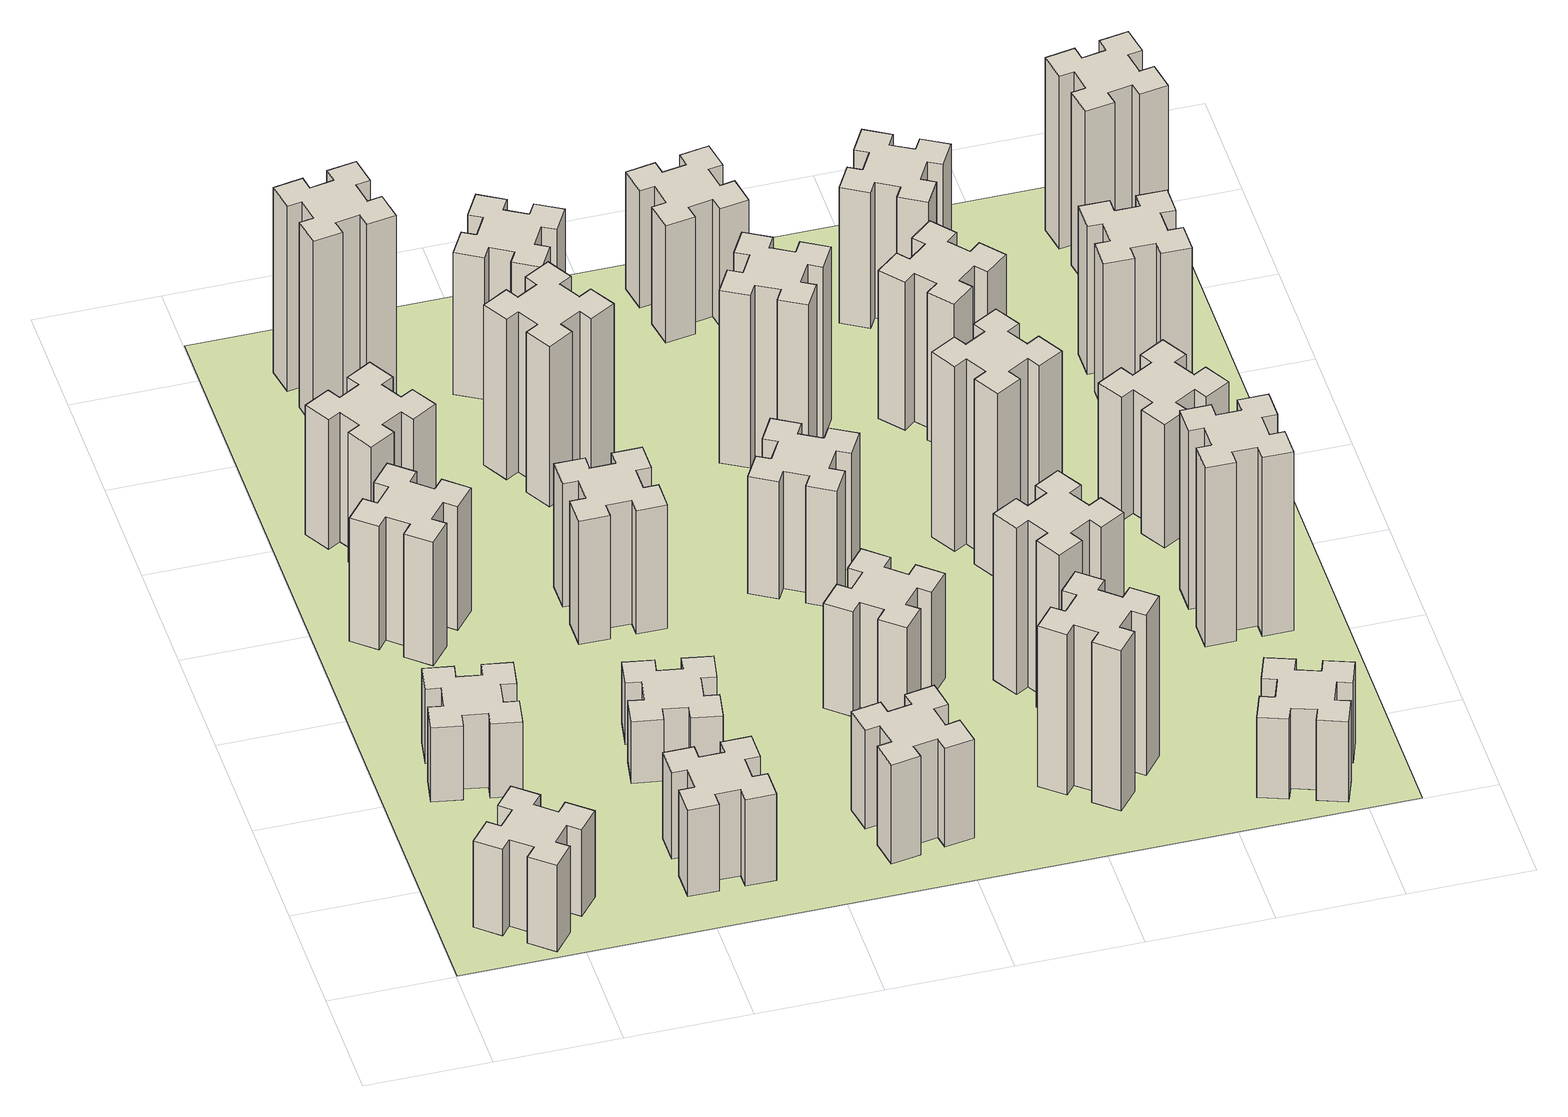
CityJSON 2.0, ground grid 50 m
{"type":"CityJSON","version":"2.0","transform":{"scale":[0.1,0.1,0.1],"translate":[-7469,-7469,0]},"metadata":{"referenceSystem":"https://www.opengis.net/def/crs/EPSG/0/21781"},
"CityObjects":{
"building1":{"type":"Building","attributes":{"class":"1000","function":"1000","usage":"1000","yearOfConstruction":2016,"roofType":"1000","measuredHeight":42,"storeysAboveGround":30,"storeysBelowGround":0},"geometry":[{"type":"Solid","lod":"1","boundaries":[[[[0,1,2,3,4,5,6,7,8,9,10,11,12,13,14,15,16,17,18,19]],[[17,16,20,21]],[[16,15,22,20]],[[15,14,23,22]],[[14,13,24,23]],[[13,12,25,24]],[[12,11,26,25]],[[11,10,27,26]],[[10,9,28,27]],[[9,8,29,28]],[[8,7,30,29]],[[7,6,31,30]],[[6,5,32,31]],[[5,4,33,32]],[[4,3,34,33]],[[3,2,35,34]],[[2,1,36,35]],[[1,0,37,36]],[[0,19,38,37]],[[19,18,39,38]],[[18,17,21,39]],[[24,25,26,27,28,29,30,31,32,33,34,35,36,37,38,39,21,20,22,23]]]]}]},
"building2":{"type":"Building","attributes":{"class":"1000","function":"1000","usage":"1000","yearOfConstruction":2016,"roofType":"1000","measuredHeight":36,"storeysAboveGround":30,"storeysBelowGround":0},"geometry":[{"type":"Solid","lod":"1","boundaries":[[[[40,41,42,43,44,45,46,47,48,49,50,51,52,53,54,55,56,57,58,59]],[[57,56,60,61]],[[56,55,62,60]],[[55,54,63,62]],[[54,53,64,63]],[[53,52,65,64]],[[52,51,66,65]],[[51,50,67,66]],[[50,49,68,67]],[[49,48,69,68]],[[48,47,70,69]],[[47,46,71,70]],[[46,45,72,71]],[[45,44,73,72]],[[44,43,74,73]],[[43,42,75,74]],[[42,41,76,75]],[[41,40,77,76]],[[40,59,78,77]],[[59,58,79,78]],[[58,57,61,79]],[[64,65,66,67,68,69,70,71,72,73,74,75,76,77,78,79,61,60,62,63]]]]}]},
"building3":{"type":"Building","attributes":{"class":"1000","function":"1000","usage":"1000","yearOfConstruction":2016,"roofType":"1000","measuredHeight":60,"storeysAboveGround":30,"storeysBelowGround":0},"geometry":[{"type":"Solid","lod":"1","boundaries":[[[[80,81,82,83,84,85,86,87,88,89,90,91,92,93,94,95,96,97,98,99]],[[97,96,100,101]],[[96,95,102,100]],[[95,94,103,102]],[[94,93,104,103]],[[93,92,105,104]],[[92,91,106,105]],[[91,90,107,106]],[[90,89,108,107]],[[89,88,109,108]],[[88,87,110,109]],[[87,86,111,110]],[[86,85,112,111]],[[85,84,113,112]],[[84,83,114,113]],[[83,82,115,114]],[[82,81,116,115]],[[81,80,117,116]],[[80,99,118,117]],[[99,98,119,118]],[[98,97,101,119]],[[104,105,106,107,108,109,110,111,112,113,114,115,116,117,118,119,101,100,102,103]]]]}]},
"building4":{"type":"Building","attributes":{"class":"1000","function":"1000","usage":"1000","yearOfConstruction":2016,"roofType":"1000","measuredHeight":63,"storeysAboveGround":30,"storeysBelowGround":0},"geometry":[{"type":"Solid","lod":"1","boundaries":[[[[120,121,122,123,124,125,126,127,128,129,130,131,132,133,134,135,136,137,138,139]],[[137,136,140,141]],[[136,135,142,140]],[[135,134,143,142]],[[134,133,144,143]],[[133,132,145,144]],[[132,131,146,145]],[[131,130,147,146]],[[130,129,148,147]],[[129,128,149,148]],[[128,127,150,149]],[[127,126,151,150]],[[126,125,152,151]],[[125,124,153,152]],[[124,123,154,153]],[[123,122,155,154]],[[122,121,156,155]],[[121,120,157,156]],[[120,139,158,157]],[[139,138,159,158]],[[138,137,141,159]],[[144,145,146,147,148,149,150,151,152,153,154,155,156,157,158,159,141,140,142,143]]]]}]},
"building5":{"type":"Building","attributes":{"class":"1000","function":"1000","usage":"1000","yearOfConstruction":2016,"roofType":"1000","measuredHeight":42,"storeysAboveGround":30,"storeysBelowGround":0},"geometry":[{"type":"Solid","lod":"1","boundaries":[[[[160,161,162,163,164,165,166,167,168,169,170,171,172,173,174,175,176,177,178,179]],[[177,176,180,181]],[[176,175,182,180]],[[175,174,183,182]],[[174,173,184,183]],[[173,172,185,184]],[[172,171,186,185]],[[171,170,187,186]],[[170,169,188,187]],[[169,168,189,188]],[[168,167,190,189]],[[167,166,191,190]],[[166,165,192,191]],[[165,164,193,192]],[[164,163,194,193]],[[163,162,195,194]],[[162,161,196,195]],[[161,160,197,196]],[[160,179,198,197]],[[179,178,199,198]],[[178,177,181,199]],[[184,185,186,187,188,189,190,191,192,193,194,195,196,197,198,199,181,180,182,183]]]]}]},
"building6":{"type":"Building","attributes":{"class":"1000","function":"1000","usage":"1000","yearOfConstruction":2016,"roofType":"1000","measuredHeight":30,"storeysAboveGround":30,"storeysBelowGround":0},"geometry":[{"type":"Solid","lod":"1","boundaries":[[[[200,201,202,203,204,205,206,207,208,209,210,211,212,213,214,215,216,217,218,219]],[[217,216,220,221]],[[216,215,222,220]],[[215,214,223,222]],[[214,213,224,223]],[[213,212,225,224]],[[212,211,226,225]],[[211,210,227,226]],[[210,209,228,227]],[[209,208,229,228]],[[208,207,230,229]],[[207,206,231,230]],[[206,205,232,231]],[[205,204,233,232]],[[204,203,234,233]],[[203,202,235,234]],[[202,201,236,235]],[[201,200,237,236]],[[200,219,238,237]],[[219,218,239,238]],[[218,217,221,239]],[[224,225,226,227,228,229,230,231,232,233,234,235,236,237,238,239,221,220,222,223]]]]}]},
"building7":{"type":"Building","attributes":{"class":"1000","function":"1000","usage":"1000","yearOfConstruction":2016,"roofType":"1000","measuredHeight":90,"storeysAboveGround":30,"storeysBelowGround":0},"geometry":[{"type":"Solid","lod":"1","boundaries":[[[[240,241,242,243,244,245,246,247,248,249,250,251,252,253,254,255,256,257,258,259]],[[257,256,260,261]],[[256,255,262,260]],[[255,254,263,262]],[[254,253,264,263]],[[253,252,265,264]],[[252,251,266,265]],[[251,250,267,266]],[[250,249,268,267]],[[249,248,269,268]],[[248,247,270,269]],[[247,246,271,270]],[[246,245,272,271]],[[245,244,273,272]],[[244,243,274,273]],[[243,242,275,274]],[[242,241,276,275]],[[241,240,277,276]],[[240,259,278,277]],[[259,258,279,278]],[[258,257,261,279]],[[264,265,266,267,268,269,270,271,272,273,274,275,276,277,278,279,261,260,262,263]]]]}]},
"building8":{"type":"Building","attributes":{"class":"1000","function":"1000","usage":"1000","yearOfConstruction":2016,"roofType":"1000","measuredHeight":60,"storeysAboveGround":30,"storeysBelowGround":0},"geometry":[{"type":"Solid","lod":"1","boundaries":[[[[280,281,282,283,284,285,286,287,288,289,290,291,292,293,294,295,296,297,298,299]],[[297,296,300,301]],[[296,295,302,300]],[[295,294,303,302]],[[294,293,304,303]],[[293,292,305,304]],[[292,291,306,305]],[[291,290,307,306]],[[290,289,308,307]],[[289,288,309,308]],[[288,287,310,309]],[[287,286,311,310]],[[286,285,312,311]],[[285,284,313,312]],[[284,283,314,313]],[[283,282,315,314]],[[282,281,316,315]],[[281,280,317,316]],[[280,299,318,317]],[[299,298,319,318]],[[298,297,301,319]],[[304,305,306,307,308,309,310,311,312,313,314,315,316,317,318,319,301,300,302,303]]]]}]},
"building9":{"type":"Building","attributes":{"class":"1000","function":"1000","usage":"1000","yearOfConstruction":2016,"roofType":"1000","measuredHeight":78,"storeysAboveGround":30,"storeysBelowGround":0},"geometry":[{"type":"Solid","lod":"1","boundaries":[[[[320,321,322,323,324,325,326,327,328,329,330,331,332,333,334,335,336,337,338,339]],[[337,336,340,341]],[[336,335,342,340]],[[335,334,343,342]],[[334,333,344,343]],[[333,332,345,344]],[[332,331,346,345]],[[331,330,347,346]],[[330,329,348,347]],[[329,328,349,348]],[[328,327,350,349]],[[327,326,351,350]],[[326,325,352,351]],[[325,324,353,352]],[[324,323,354,353]],[[323,322,355,354]],[[322,321,356,355]],[[321,320,357,356]],[[320,339,358,357]],[[339,338,359,358]],[[338,337,341,359]],[[344,345,346,347,348,349,350,351,352,353,354,355,356,357,358,359,341,340,342,343]]]]}]},
"building10":{"type":"Building","attributes":{"class":"1000","function":"1000","usage":"1000","yearOfConstruction":2016,"roofType":"1000","measuredHeight":48,"storeysAboveGround":30,"storeysBelowGround":0},"geometry":[{"type":"Solid","lod":"1","boundaries":[[[[360,361,362,363,364,365,366,367,368,369,370,371,372,373,374,375,376,377,378,379]],[[377,376,380,381]],[[376,375,382,380]],[[375,374,383,382]],[[374,373,384,383]],[[373,372,385,384]],[[372,371,386,385]],[[371,370,387,386]],[[370,369,388,387]],[[369,368,389,388]],[[368,367,390,389]],[[367,366,391,390]],[[366,365,392,391]],[[365,364,393,392]],[[364,363,394,393]],[[363,362,395,394]],[[362,361,396,395]],[[361,360,397,396]],[[360,379,398,397]],[[379,378,399,398]],[[378,377,381,399]],[[384,385,386,387,388,389,390,391,392,393,394,395,396,397,398,399,381,380,382,383]]]]}]},
"building11":{"type":"Building","attributes":{"class":"1000","function":"1000","usage":"1000","yearOfConstruction":2016,"roofType":"1000","measuredHeight":69,"storeysAboveGround":30,"storeysBelowGround":0},"geometry":[{"type":"Solid","lod":"1","boundaries":[[[[400,401,402,403,404,405,406,407,408,409,410,411,412,413,414,415,416,417,418,419]],[[417,416,420,421]],[[416,415,422,420]],[[415,414,423,422]],[[414,413,424,423]],[[413,412,425,424]],[[412,411,426,425]],[[411,410,427,426]],[[410,409,428,427]],[[409,408,429,428]],[[408,407,430,429]],[[407,406,431,430]],[[406,405,432,431]],[[405,404,433,432]],[[404,403,434,433]],[[403,402,435,434]],[[402,401,436,435]],[[401,400,437,436]],[[400,419,438,437]],[[419,418,439,438]],[[418,417,421,439]],[[424,425,426,427,428,429,430,431,432,433,434,435,436,437,438,439,421,420,422,423]]]]}]},
"building12":{"type":"Building","attributes":{"class":"1000","function":"1000","usage":"1000","yearOfConstruction":2016,"roofType":"1000","measuredHeight":51,"storeysAboveGround":30,"storeysBelowGround":0},"geometry":[{"type":"Solid","lod":"1","boundaries":[[[[440,441,442,443,444,445,446,447,448,449,450,451,452,453,454,455,456,457,458,459]],[[457,456,460,461]],[[456,455,462,460]],[[455,454,463,462]],[[454,453,464,463]],[[453,452,465,464]],[[452,451,466,465]],[[451,450,467,466]],[[450,449,468,467]],[[449,448,469,468]],[[448,447,470,469]],[[447,446,471,470]],[[446,445,472,471]],[[445,444,473,472]],[[444,443,474,473]],[[443,442,475,474]],[[442,441,476,475]],[[441,440,477,476]],[[440,459,478,477]],[[459,458,479,478]],[[458,457,461,479]],[[464,465,466,467,468,469,470,471,472,473,474,475,476,477,478,479,461,460,462,463]]]]}]},
"building13":{"type":"Building","attributes":{"class":"1000","function":"1000","usage":"1000","yearOfConstruction":2016,"roofType":"1000","measuredHeight":57,"storeysAboveGround":30,"storeysBelowGround":0},"geometry":[{"type":"Solid","lod":"1","boundaries":[[[[480,481,482,483,484,485,486,487,488,489,490,491,492,493,494,495,496,497,498,499]],[[497,496,500,501]],[[496,495,502,500]],[[495,494,503,502]],[[494,493,504,503]],[[493,492,505,504]],[[492,491,506,505]],[[491,490,507,506]],[[490,489,508,507]],[[489,488,509,508]],[[488,487,510,509]],[[487,486,511,510]],[[486,485,512,511]],[[485,484,513,512]],[[484,483,514,513]],[[483,482,515,514]],[[482,481,516,515]],[[481,480,517,516]],[[480,499,518,517]],[[499,498,519,518]],[[498,497,501,519]],[[504,505,506,507,508,509,510,511,512,513,514,515,516,517,518,519,501,500,502,503]]]]}]},
"building14":{"type":"Building","attributes":{"class":"1000","function":"1000","usage":"1000","yearOfConstruction":2016,"roofType":"1000","measuredHeight":84,"storeysAboveGround":30,"storeysBelowGround":0},"geometry":[{"type":"Solid","lod":"1","boundaries":[[[[520,521,522,523,524,525,526,527,528,529,530,531,532,533,534,535,536,537,538,539]],[[537,536,540,541]],[[536,535,542,540]],[[535,534,543,542]],[[534,533,544,543]],[[533,532,545,544]],[[532,531,546,545]],[[531,530,547,546]],[[530,529,548,547]],[[529,528,549,548]],[[528,527,550,549]],[[527,526,551,550]],[[526,525,552,551]],[[525,524,553,552]],[[524,523,554,553]],[[523,522,555,554]],[[522,521,556,555]],[[521,520,557,556]],[[520,539,558,557]],[[539,538,559,558]],[[538,537,541,559]],[[544,545,546,547,548,549,550,551,552,553,554,555,556,557,558,559,541,540,542,543]]]]}]},
"building15":{"type":"Building","attributes":{"class":"1000","function":"1000","usage":"1000","yearOfConstruction":2016,"roofType":"1000","measuredHeight":78,"storeysAboveGround":30,"storeysBelowGround":0},"geometry":[{"type":"Solid","lod":"1","boundaries":[[[[560,561,562,563,564,565,566,567,568,569,570,571,572,573,574,575,576,577,578,579]],[[577,576,580,581]],[[576,575,582,580]],[[575,574,583,582]],[[574,573,584,583]],[[573,572,585,584]],[[572,571,586,585]],[[571,570,587,586]],[[570,569,588,587]],[[569,568,589,588]],[[568,567,590,589]],[[567,566,591,590]],[[566,565,592,591]],[[565,564,593,592]],[[564,563,594,593]],[[563,562,595,594]],[[562,561,596,595]],[[561,560,597,596]],[[560,579,598,597]],[[579,578,599,598]],[[578,577,581,599]],[[584,585,586,587,588,589,590,591,592,593,594,595,596,597,598,599,581,580,582,583]]]]}]},
"building16":{"type":"Building","attributes":{"class":"1000","function":"1000","usage":"1000","yearOfConstruction":2016,"roofType":"1000","measuredHeight":57,"storeysAboveGround":30,"storeysBelowGround":0},"geometry":[{"type":"Solid","lod":"1","boundaries":[[[[600,601,602,603,604,605,606,607,608,609,610,611,612,613,614,615,616,617,618,619]],[[617,616,620,621]],[[616,615,622,620]],[[615,614,623,622]],[[614,613,624,623]],[[613,612,625,624]],[[612,611,626,625]],[[611,610,627,626]],[[610,609,628,627]],[[609,608,629,628]],[[608,607,630,629]],[[607,606,631,630]],[[606,605,632,631]],[[605,604,633,632]],[[604,603,634,633]],[[603,602,635,634]],[[602,601,636,635]],[[601,600,637,636]],[[600,619,638,637]],[[619,618,639,638]],[[618,617,621,639]],[[624,625,626,627,628,629,630,631,632,633,634,635,636,637,638,639,621,620,622,623]]]]}]},
"building17":{"type":"Building","attributes":{"class":"1000","function":"1000","usage":"1000","yearOfConstruction":2016,"roofType":"1000","measuredHeight":81,"storeysAboveGround":30,"storeysBelowGround":0},"geometry":[{"type":"Solid","lod":"1","boundaries":[[[[640,641,642,643,644,645,646,647,648,649,650,651,652,653,654,655,656,657,658,659]],[[657,656,660,661]],[[656,655,662,660]],[[655,654,663,662]],[[654,653,664,663]],[[653,652,665,664]],[[652,651,666,665]],[[651,650,667,666]],[[650,649,668,667]],[[649,648,669,668]],[[648,647,670,669]],[[647,646,671,670]],[[646,645,672,671]],[[645,644,673,672]],[[644,643,674,673]],[[643,642,675,674]],[[642,641,676,675]],[[641,640,677,676]],[[640,659,678,677]],[[659,658,679,678]],[[658,657,661,679]],[[664,665,666,667,668,669,670,671,672,673,674,675,676,677,678,679,661,660,662,663]]]]}]},
"building18":{"type":"Building","attributes":{"class":"1000","function":"1000","usage":"1000","yearOfConstruction":2016,"roofType":"1000","measuredHeight":90,"storeysAboveGround":30,"storeysBelowGround":0},"geometry":[{"type":"Solid","lod":"1","boundaries":[[[[680,681,682,683,684,685,686,687,688,689,690,691,692,693,694,695,696,697,698,699]],[[697,696,700,701]],[[696,695,702,700]],[[695,694,703,702]],[[694,693,704,703]],[[693,692,705,704]],[[692,691,706,705]],[[691,690,707,706]],[[690,689,708,707]],[[689,688,709,708]],[[688,687,710,709]],[[687,686,711,710]],[[686,685,712,711]],[[685,684,713,712]],[[684,683,714,713]],[[683,682,715,714]],[[682,681,716,715]],[[681,680,717,716]],[[680,699,718,717]],[[699,698,719,718]],[[698,697,701,719]],[[704,705,706,707,708,709,710,711,712,713,714,715,716,717,718,719,701,700,702,703]]]]}]},
"building19":{"type":"Building","attributes":{"class":"1000","function":"1000","usage":"1000","yearOfConstruction":2016,"roofType":"1000","measuredHeight":72,"storeysAboveGround":30,"storeysBelowGround":0},"geometry":[{"type":"Solid","lod":"1","boundaries":[[[[720,721,722,723,724,725,726,727,728,729,730,731,732,733,734,735,736,737,738,739]],[[737,736,740,741]],[[736,735,742,740]],[[735,734,743,742]],[[734,733,744,743]],[[733,732,745,744]],[[732,731,746,745]],[[731,730,747,746]],[[730,729,748,747]],[[729,728,749,748]],[[728,727,750,749]],[[727,726,751,750]],[[726,725,752,751]],[[725,724,753,752]],[[724,723,754,753]],[[723,722,755,754]],[[722,721,756,755]],[[721,720,757,756]],[[720,739,758,757]],[[739,738,759,758]],[[738,737,741,759]],[[744,745,746,747,748,749,750,751,752,753,754,755,756,757,758,759,741,740,742,743]]]]}]},
"building20":{"type":"Building","attributes":{"class":"1000","function":"1000","usage":"1000","yearOfConstruction":2016,"roofType":"1000","measuredHeight":39,"storeysAboveGround":30,"storeysBelowGround":0},"geometry":[{"type":"Solid","lod":"1","boundaries":[[[[760,761,762,763,764,765,766,767,768,769,770,771,772,773,774,775,776,777,778,779]],[[777,776,780,781]],[[776,775,782,780]],[[775,774,783,782]],[[774,773,784,783]],[[773,772,785,784]],[[772,771,786,785]],[[771,770,787,786]],[[770,769,788,787]],[[769,768,789,788]],[[768,767,790,789]],[[767,766,791,790]],[[766,765,792,791]],[[765,764,793,792]],[[764,763,794,793]],[[763,762,795,794]],[[762,761,796,795]],[[761,760,797,796]],[[760,779,798,797]],[[779,778,799,798]],[[778,777,781,799]],[[784,785,786,787,788,789,790,791,792,793,794,795,796,797,798,799,781,780,782,783]]]]}]},
"building21":{"type":"Building","attributes":{"class":"1000","function":"1000","usage":"1000","yearOfConstruction":2016,"roofType":"1000","measuredHeight":66,"storeysAboveGround":30,"storeysBelowGround":0},"geometry":[{"type":"Solid","lod":"1","boundaries":[[[[800,801,802,803,804,805,806,807,808,809,810,811,812,813,814,815,816,817,818,819]],[[817,816,820,821]],[[816,815,822,820]],[[815,814,823,822]],[[814,813,824,823]],[[813,812,825,824]],[[812,811,826,825]],[[811,810,827,826]],[[810,809,828,827]],[[809,808,829,828]],[[808,807,830,829]],[[807,806,831,830]],[[806,805,832,831]],[[805,804,833,832]],[[804,803,834,833]],[[803,802,835,834]],[[802,801,836,835]],[[801,800,837,836]],[[800,819,838,837]],[[819,818,839,838]],[[818,817,821,839]],[[824,825,826,827,828,829,830,831,832,833,834,835,836,837,838,839,821,820,822,823]]]]}]},
"building22":{"type":"Building","attributes":{"class":"1000","function":"1000","usage":"1000","yearOfConstruction":2016,"roofType":"1000","measuredHeight":87,"storeysAboveGround":30,"storeysBelowGround":0},"geometry":[{"type":"Solid","lod":"1","boundaries":[[[[840,841,842,843,844,845,846,847,848,849,850,851,852,853,854,855,856,857,858,859]],[[857,856,860,861]],[[856,855,862,860]],[[855,854,863,862]],[[854,853,864,863]],[[853,852,865,864]],[[852,851,866,865]],[[851,850,867,866]],[[850,849,868,867]],[[849,848,869,868]],[[848,847,870,869]],[[847,846,871,870]],[[846,845,872,871]],[[845,844,873,872]],[[844,843,874,873]],[[843,842,875,874]],[[842,841,876,875]],[[841,840,877,876]],[[840,859,878,877]],[[859,858,879,878]],[[858,857,861,879]],[[864,865,866,867,868,869,870,871,872,873,874,875,876,877,878,879,861,860,862,863]]]]}]},
"building23":{"type":"Building","attributes":{"class":"1000","function":"1000","usage":"1000","yearOfConstruction":2016,"roofType":"1000","measuredHeight":60,"storeysAboveGround":30,"storeysBelowGround":0},"geometry":[{"type":"Solid","lod":"1","boundaries":[[[[880,881,882,883,884,885,886,887,888,889,890,891,892,893,894,895,896,897,898,899]],[[897,896,900,901]],[[896,895,902,900]],[[895,894,903,902]],[[894,893,904,903]],[[893,892,905,904]],[[892,891,906,905]],[[891,890,907,906]],[[890,889,908,907]],[[889,888,909,908]],[[888,887,910,909]],[[887,886,911,910]],[[886,885,912,911]],[[885,884,913,912]],[[884,883,914,913]],[[883,882,915,914]],[[882,881,916,915]],[[881,880,917,916]],[[880,899,918,917]],[[899,898,919,918]],[[898,897,901,919]],[[904,905,906,907,908,909,910,911,912,913,914,915,916,917,918,919,901,900,902,903]]]]}]},
"building24":{"type":"Building","attributes":{"class":"1000","function":"1000","usage":"1000","yearOfConstruction":2016,"roofType":"1000","measuredHeight":72,"storeysAboveGround":30,"storeysBelowGround":0},"geometry":[{"type":"Solid","lod":"1","boundaries":[[[[920,921,922,923,924,925,926,927,928,929,930,931,932,933,934,935,936,937,938,939]],[[937,936,940,941]],[[936,935,942,940]],[[935,934,943,942]],[[934,933,944,943]],[[933,932,945,944]],[[932,931,946,945]],[[931,930,947,946]],[[930,929,948,947]],[[929,928,949,948]],[[928,927,950,949]],[[927,926,951,950]],[[926,925,952,951]],[[925,924,953,952]],[[924,923,954,953]],[[923,922,955,954]],[[922,921,956,955]],[[921,920,957,956]],[[920,939,958,957]],[[939,938,959,958]],[[938,937,941,959]],[[944,945,946,947,948,949,950,951,952,953,954,955,956,957,958,959,941,940,942,943]]]]}]},
"building25":{"type":"Building","attributes":{"class":"1000","function":"1000","usage":"1000","yearOfConstruction":2016,"roofType":"1000","measuredHeight":84,"storeysAboveGround":30,"storeysBelowGround":0},"geometry":[{"type":"Solid","lod":"1","boundaries":[[[[960,961,962,963,964,965,966,967,968,969,970,971,972,973,974,975,976,977,978,979]],[[977,976,980,981]],[[976,975,982,980]],[[975,974,983,982]],[[974,973,984,983]],[[973,972,985,984]],[[972,971,986,985]],[[971,970,987,986]],[[970,969,988,987]],[[969,968,989,988]],[[968,967,990,989]],[[967,966,991,990]],[[966,965,992,991]],[[965,964,993,992]],[[964,963,994,993]],[[963,962,995,994]],[[962,961,996,995]],[[961,960,997,996]],[[960,979,998,997]],[[979,978,999,998]],[[978,977,981,999]],[[984,985,986,987,988,989,990,991,992,993,994,995,996,997,998,999,981,980,982,983]]]]}]},
"landuse1":{"type":"LandUse","attributes":{"name":"plot1","function":"1010"},"geometry":[{"type":"MultiSurface","lod":"1","boundaries":[[[1000,1001,1002,1003]]]}]}
},
"vertices":[
[266,223,0],[343,159,0],[304,113,0],[396,36,0],[473,128,0],[427,166,0],[492,243,0],[538,204,0],[615,296,0],[523,373,0],[484,327,0],[408,392,0],[446,438,0],[354,515,0],[277,423,0],[323,384,0],[259,308,0],[213,346,0],[136,254,0],[228,177,0],[259,308,420],[213,346,420],[323,384,420],[277,423,420],[354,515,420],[446,438,420],[408,392,420],[484,327,420],[523,373,420],[615,296,420],[538,204,420],[492,243,420],[427,166,420],[473,128,420],[396,36,420],[304,113,420],[343,159,420],[266,223,420],[228,177,420],[136,254,420],
[307,1016,0],[405,998,0],[395,939,0],[513,918,0],[534,1037,0],[475,1047,0],[492,1145,0],[551,1135,0],[572,1253,0],[454,1274,0],[444,1215,0],[345,1232,0],[356,1291,0],[237,1312,0],[217,1194,0],[276,1184,0],[258,1085,0],[199,1096,0],[178,977,0],[297,957,0],[258,1085,360],[199,1096,360],[276,1184,360],[217,1194,360],[237,1312,360],[356,1291,360],[345,1232,360],[444,1215,360],[454,1274,360],[572,1253,360],[551,1135,360],[492,1145,360],[475,1047,360],[534,1037,360],[513,918,360],[395,939,360],[405,998,360],[307,1016,360],[297,957,360],[178,977,360],
[427,1846,0],[492,1923,0],[538,1884,0],[615,1976,0],[523,2053,0],[484,2007,0],[408,2072,0],[446,2118,0],[354,2195,0],[277,2103,0],[323,2064,0],[259,1988,0],[213,2026,0],[136,1934,0],[228,1857,0],[266,1903,0],[343,1839,0],[304,1793,0],[396,1716,0],[473,1808,0],[343,1839,600],[304,1793,600],[266,1903,600],[228,1857,600],[136,1934,600],[213,2026,600],[259,1988,600],[323,2064,600],[277,2103,600],[354,2195,600],[446,2118,600],[408,2072,600],[484,2007,600],[523,2053,600],[615,1976,600],[538,1884,600],[492,1923,600],[427,1846,600],[473,1808,600],[396,1716,600],
[496,2507,0],[446,2594,0],[498,2624,0],[438,2728,0],[334,2668,0],[364,2616,0],[277,2566,0],[247,2618,0],[143,2558,0],[203,2454,0],[255,2484,0],[305,2397,0],[253,2367,0],[313,2263,0],[417,2323,0],[387,2375,0],[474,2425,0],[504,2373,0],[608,2433,0],[548,2537,0],[474,2425,630],[504,2373,630],[387,2375,630],[417,2323,630],[313,2263,630],[253,2367,630],[305,2397,630],[255,2484,630],[203,2454,630],[143,2558,630],[247,2618,630],[277,2566,630],[364,2616,630],[334,2668,630],[438,2728,630],[498,2624,630],[446,2594,630],[496,2507,630],[548,2537,630],[608,2433,630],
[1165,485,0],[1065,485,0],[1065,545,0],[945,545,0],[945,425,0],[1005,425,0],[1005,325,0],[945,325,0],[945,205,0],[1065,205,0],[1065,265,0],[1165,265,0],[1165,205,0],[1285,205,0],[1285,325,0],[1225,325,0],[1225,425,0],[1285,425,0],[1285,545,0],[1165,545,0],[1225,425,420],[1285,425,420],[1225,325,420],[1285,325,420],[1285,205,420],[1165,205,420],[1165,265,420],[1065,265,420],[1065,205,420],[945,205,420],[945,325,420],[1005,325,420],[1005,425,420],[945,425,420],[945,545,420],[1065,545,420],[1065,485,420],[1165,485,420],[1165,545,420],[1285,545,420],
[1016,1084,0],[998,985,0],[939,996,0],[918,877,0],[1037,857,0],[1047,916,0],[1145,898,0],[1135,839,0],[1253,818,0],[1274,937,0],[1215,947,0],[1232,1045,0],[1291,1035,0],[1312,1153,0],[1194,1174,0],[1184,1115,0],[1085,1132,0],[1096,1191,0],[977,1212,0],[957,1094,0],[1085,1132,300],[1096,1191,300],[1184,1115,300],[1194,1174,300],[1312,1153,300],[1291,1035,300],[1232,1045,300],[1215,947,300],[1274,937,300],[1253,818,300],[1135,839,300],[1145,898,300],[1047,916,300],[1037,857,300],[918,877,300],[939,996,300],[998,985,300],[1016,1084,300],[957,1094,300],[977,1212,300],
[592,3305,0],[575,3404,0],[634,3414,0],[613,3532,0],[495,3511,0],[505,3452,0],[407,3435,0],[397,3494,0],[278,3473,0],[299,3355,0],[358,3365,0],[376,3267,0],[317,3257,0],[337,3138,0],[456,3159,0],[445,3218,0],[544,3236,0],[554,3177,0],[672,3197,0],[651,3316,0],[544,3236,900],[554,3177,900],[445,3218,900],[456,3159,900],[337,3138,900],[317,3257,900],[376,3267,900],[358,3365,900],[299,3355,900],[278,3473,900],[397,3494,900],[407,3435,900],[505,3452,900],[495,3511,900],[613,3532,900],[634,3414,900],[575,3404,900],[592,3305,900],[651,3316,900],[672,3197,900],
[1165,1965,0],[1065,1965,0],[1065,2025,0],[945,2025,0],[945,1905,0],[1005,1905,0],[1005,1805,0],[945,1805,0],[945,1685,0],[1065,1685,0],[1065,1745,0],[1165,1745,0],[1165,1685,0],[1285,1685,0],[1285,1805,0],[1225,1805,0],[1225,1905,0],[1285,1905,0],[1285,2025,0],[1165,2025,0],[1225,1905,600],[1285,1905,600],[1225,1805,600],[1285,1805,600],[1285,1685,600],[1165,1685,600],[1165,1745,600],[1065,1745,600],[1065,1685,600],[945,1685,600],[945,1805,600],[1005,1805,600],[1005,1905,600],[945,1905,600],[945,2025,600],[1065,2025,600],[1065,1965,600],[1165,1965,600],[1165,2025,600],[1285,2025,600],
[1236,2707,0],[1186,2794,0],[1238,2824,0],[1178,2928,0],[1074,2868,0],[1104,2816,0],[1017,2766,0],[987,2818,0],[883,2758,0],[943,2654,0],[995,2684,0],[1045,2597,0],[993,2567,0],[1053,2463,0],[1157,2523,0],[1127,2575,0],[1214,2625,0],[1244,2573,0],[1348,2633,0],[1288,2737,0],[1214,2625,780],[1244,2573,780],[1127,2575,780],[1157,2523,780],[1053,2463,780],[993,2567,780],[1045,2597,780],[995,2684,780],[943,2654,780],[883,2758,780],[987,2818,780],[1017,2766,780],[1104,2816,780],[1074,2868,780],[1178,2928,780],[1238,2824,780],[1186,2794,780],[1236,2707,780],[1288,2737,780],[1348,2633,780],
[1738,405,0],[1756,307,0],[1697,297,0],[1717,178,0],[1836,199,0],[1825,258,0],[1924,276,0],[1934,217,0],[2052,237,0],[2031,356,0],[1972,345,0],[1955,444,0],[2014,454,0],[1993,572,0],[1875,551,0],[1885,492,0],[1787,475,0],[1777,534,0],[1658,513,0],[1679,395,0],[1787,475,480],[1777,534,480],[1885,492,480],[1875,551,480],[1993,572,480],[2014,454,480],[1955,444,480],[1972,345,480],[2031,356,480],[2052,237,480],[1934,217,480],[1924,276,480],[1825,258,480],[1836,199,480],[1717,178,480],[1697,297,480],[1756,307,480],[1738,405,480],[1679,395,480],[1658,513,480],
[1186,3137,0],[1236,3224,0],[1288,3194,0],[1348,3298,0],[1244,3358,0],[1214,3306,0],[1127,3356,0],[1157,3408,0],[1053,3468,0],[993,3364,0],[1045,3334,0],[995,3247,0],[943,3277,0],[883,3173,0],[987,3113,0],[1017,3165,0],[1104,3115,0],[1074,3063,0],[1178,3003,0],[1238,3107,0],[1104,3115,690],[1074,3063,690],[1017,3165,690],[987,3113,690],[883,3173,690],[943,3277,690],[995,3247,690],[1045,3334,690],[993,3364,690],[1053,3468,690],[1157,3408,690],[1127,3356,690],[1214,3306,690],[1244,3358,690],[1348,3298,690],[1288,3194,690],[1236,3224,690],[1186,3137,690],[1238,3107,690],[1178,3003,690],
[1903,1224,0],[1839,1148,0],[1793,1186,0],[1716,1094,0],[1808,1017,0],[1846,1063,0],[1923,999,0],[1884,953,0],[1976,876,0],[2053,968,0],[2007,1006,0],[2072,1083,0],[2118,1044,0],[2195,1136,0],[2103,1213,0],[2064,1167,0],[1988,1232,0],[2026,1278,0],[1934,1355,0],[1857,1263,0],[1988,1232,510],[2026,1278,510],[2064,1167,510],[2103,1213,510],[2195,1136,510],[2118,1044,510],[2072,1083,510],[2007,1006,510],[2053,968,510],[1976,876,510],[1884,953,510],[1923,999,510],[1846,1063,510],[1808,1017,510],[1716,1094,510],[1793,1186,510],[1839,1148,510],[1903,1224,510],[1857,1263,510],[1934,1355,510],
[1785,1954,0],[1735,1867,0],[1683,1897,0],[1623,1793,0],[1727,1733,0],[1757,1785,0],[1844,1735,0],[1814,1683,0],[1918,1623,0],[1978,1727,0],[1926,1757,0],[1976,1844,0],[2028,1814,0],[2088,1918,0],[1984,1978,0],[1954,1926,0],[1867,1976,0],[1897,2028,0],[1793,2088,0],[1733,1984,0],[1867,1976,570],[1897,2028,570],[1954,1926,570],[1984,1978,570],[2088,1918,570],[2028,1814,570],[1976,1844,570],[1926,1757,570],[1978,1727,570],[1918,1623,570],[1814,1683,570],[1844,1735,570],[1757,1785,570],[1727,1733,570],[1623,1793,570],[1683,1897,570],[1735,1867,570],[1785,1954,570],[1733,1984,570],[1793,2088,570],
[2054,2666,0],[1967,2716,0],[1997,2768,0],[1893,2828,0],[1833,2724,0],[1885,2694,0],[1835,2607,0],[1783,2637,0],[1723,2533,0],[1827,2473,0],[1857,2525,0],[1944,2475,0],[1914,2423,0],[2018,2363,0],[2078,2467,0],[2026,2497,0],[2076,2584,0],[2128,2554,0],[2188,2658,0],[2084,2718,0],[2076,2584,840],[2128,2554,840],[2026,2497,840],[2078,2467,840],[2018,2363,840],[1914,2423,840],[1944,2475,840],[1857,2525,840],[1827,2473,840],[1723,2533,840],[1783,2637,840],[1835,2607,840],[1885,2694,840],[1833,2724,840],[1893,2828,840],[1997,2768,840],[1967,2716,840],[2054,2666,840],[2084,2718,840],[2188,2658,840],
[2704,527,0],[2628,592,0],[2666,638,0],[2574,715,0],[2497,623,0],[2543,584,0],[2479,508,0],[2433,546,0],[2356,454,0],[2448,377,0],[2486,423,0],[2563,359,0],[2524,313,0],[2616,236,0],[2693,328,0],[2647,366,0],[2712,443,0],[2758,404,0],[2835,496,0],[2743,573,0],[2712,443,780],[2758,404,780],[2647,366,780],[2693,328,780],[2616,236,780],[2524,313,780],[2563,359,780],[2486,423,780],[2448,377,780],[2356,454,780],[2433,546,780],[2479,508,780],[2543,584,780],[2497,623,780],[2574,715,780],[2666,638,780],[2628,592,780],[2704,527,780],[2743,573,780],[2835,496,780],
[1738,3465,0],[1756,3367,0],[1697,3357,0],[1717,3238,0],[1836,3259,0],[1825,3318,0],[1924,3336,0],[1934,3277,0],[2052,3297,0],[2031,3416,0],[1972,3405,0],[1955,3504,0],[2014,3514,0],[1993,3632,0],[1875,3611,0],[1885,3552,0],[1787,3535,0],[1777,3594,0],[1658,3573,0],[1679,3455,0],[1787,3535,570],[1777,3594,570],[1885,3552,570],[1875,3611,570],[1993,3632,570],[2014,3514,570],[1955,3504,570],[1972,3405,570],[2031,3416,570],[2052,3297,570],[1934,3277,570],[1924,3336,570],[1825,3318,570],[1836,3259,570],[1717,3238,570],[1697,3357,570],[1756,3367,570],[1738,3465,570],[1679,3455,570],[1658,3573,570],
[2607,895,0],[2694,945,0],[2724,893,0],[2828,953,0],[2768,1057,0],[2716,1027,0],[2666,1114,0],[2718,1144,0],[2658,1248,0],[2554,1188,0],[2584,1136,0],[2497,1086,0],[2467,1138,0],[2363,1078,0],[2423,974,0],[2475,1004,0],[2525,917,0],[2473,887,0],[2533,783,0],[2637,843,0],[2525,917,810],[2473,887,810],[2475,1004,810],[2423,974,810],[2363,1078,810],[2467,1138,810],[2497,1086,810],[2584,1136,810],[2554,1188,810],[2658,1248,810],[2718,1144,810],[2666,1114,810],[2716,1027,810],[2768,1057,810],[2828,953,810],[2724,893,810],[2694,945,810],[2607,895,810],[2637,843,810],[2533,783,810],
[2607,1735,0],[2694,1785,0],[2724,1733,0],[2828,1793,0],[2768,1897,0],[2716,1867,0],[2666,1954,0],[2718,1984,0],[2658,2088,0],[2554,2028,0],[2584,1976,0],[2497,1926,0],[2467,1978,0],[2363,1918,0],[2423,1814,0],[2475,1844,0],[2525,1757,0],[2473,1727,0],[2533,1623,0],[2637,1683,0],[2525,1757,900],[2473,1727,900],[2475,1844,900],[2423,1814,900],[2363,1918,900],[2467,1978,900],[2497,1926,900],[2584,1976,900],[2554,2028,900],[2658,2088,900],[2718,1984,900],[2666,1954,900],[2716,1867,900],[2768,1897,900],[2828,1793,900],[2724,1733,900],[2694,1785,900],[2607,1735,900],[2637,1683,900],[2533,1623,900],
[2563,2712,0],[2486,2647,0],[2448,2693,0],[2356,2616,0],[2433,2524,0],[2479,2563,0],[2543,2486,0],[2497,2448,0],[2574,2356,0],[2666,2433,0],[2628,2479,0],[2704,2543,0],[2743,2497,0],[2835,2574,0],[2758,2666,0],[2712,2628,0],[2647,2704,0],[2693,2743,0],[2616,2835,0],[2524,2758,0],[2647,2704,720],[2693,2743,720],[2712,2628,720],[2758,2666,720],[2835,2574,720],[2743,2497,720],[2704,2543,720],[2628,2479,720],[2666,2433,720],[2574,2356,720],[2497,2448,720],[2543,2486,720],[2479,2563,720],[2433,2524,720],[2356,2616,720],[2448,2693,720],[2486,2647,720],[2563,2712,720],[2524,2758,720],[2616,2835,720],
[3251,189,0],[3345,155,0],[3324,99,0],[3437,57,0],[3478,170,0],[3422,191,0],[3456,285,0],[3512,264,0],[3553,377,0],[3440,418,0],[3420,362,0],[3326,396,0],[3347,452,0],[3234,493,0],[3193,380,0],[3249,360,0],[3215,266,0],[3159,287,0],[3117,174,0],[3230,133,0],[3215,266,390],[3159,287,390],[3249,360,390],[3193,380,390],[3234,493,390],[3347,452,390],[3326,396,390],[3420,362,390],[3440,418,390],[3553,377,390],[3512,264,390],[3456,285,390],[3422,191,390],[3478,170,390],[3437,57,390],[3324,99,390],[3345,155,390],[3251,189,390],[3230,133,390],[3117,174,390],
[2694,3306,0],[2607,3356,0],[2637,3408,0],[2533,3468,0],[2473,3364,0],[2525,3334,0],[2475,3247,0],[2423,3277,0],[2363,3173,0],[2467,3113,0],[2497,3165,0],[2584,3115,0],[2554,3063,0],[2658,3003,0],[2718,3107,0],[2666,3137,0],[2716,3224,0],[2768,3194,0],[2828,3298,0],[2724,3358,0],[2716,3224,660],[2768,3194,660],[2666,3137,660],[2718,3107,660],[2658,3003,660],[2554,3063,660],[2584,3115,660],[2497,3165,660],[2467,3113,660],[2363,3173,660],[2423,3277,660],[2475,3247,660],[2525,3334,660],[2473,3364,660],[2533,3468,660],[2637,3408,660],[2607,3356,660],[2694,3306,660],[2724,3358,660],[2828,3298,660],
[3445,1165,0],[3445,1265,0],[3505,1265,0],[3505,1385,0],[3385,1385,0],[3385,1325,0],[3285,1325,0],[3285,1385,0],[3165,1385,0],[3165,1265,0],[3225,1265,0],[3225,1165,0],[3165,1165,0],[3165,1045,0],[3285,1045,0],[3285,1105,0],[3385,1105,0],[3385,1045,0],[3505,1045,0],[3505,1165,0],[3385,1105,870],[3385,1045,870],[3285,1105,870],[3285,1045,870],[3165,1045,870],[3165,1165,870],[3225,1165,870],[3225,1265,870],[3165,1265,870],[3165,1385,870],[3285,1385,870],[3285,1325,870],[3385,1325,870],[3385,1385,870],[3505,1385,870],[3505,1265,870],[3445,1265,870],[3445,1165,870],[3505,1165,870],[3505,1045,870],
[3224,1976,0],[3137,1926,0],[3107,1978,0],[3003,1918,0],[3063,1814,0],[3115,1844,0],[3165,1757,0],[3113,1727,0],[3173,1623,0],[3277,1683,0],[3247,1735,0],[3334,1785,0],[3364,1733,0],[3468,1793,0],[3408,1897,0],[3356,1867,0],[3306,1954,0],[3358,1984,0],[3298,2088,0],[3194,2028,0],[3306,1954,600],[3358,1984,600],[3356,1867,600],[3408,1897,600],[3468,1793,600],[3364,1733,600],[3334,1785,600],[3247,1735,600],[3277,1683,600],[3173,1623,600],[3113,1727,600],[3165,1757,600],[3115,1844,600],[3063,1814,600],[3003,1918,600],[3107,1978,600],[3137,1926,600],[3224,1976,600],[3194,2028,600],[3298,2088,600],
[3385,2705,0],[3285,2705,0],[3285,2765,0],[3165,2765,0],[3165,2645,0],[3225,2645,0],[3225,2545,0],[3165,2545,0],[3165,2425,0],[3285,2425,0],[3285,2485,0],[3385,2485,0],[3385,2425,0],[3505,2425,0],[3505,2545,0],[3445,2545,0],[3445,2645,0],[3505,2645,0],[3505,2765,0],[3385,2765,0],[3445,2645,720],[3505,2645,720],[3445,2545,720],[3505,2545,720],[3505,2425,720],[3385,2425,720],[3385,2485,720],[3285,2485,720],[3285,2425,720],[3165,2425,720],[3165,2545,720],[3225,2545,720],[3225,2645,720],[3165,2645,720],[3165,2765,720],[3285,2765,720],[3285,2705,720],[3385,2705,720],[3385,2765,720],[3505,2765,720],
[3552,3305,0],[3535,3404,0],[3594,3414,0],[3573,3532,0],[3455,3511,0],[3465,3452,0],[3367,3435,0],[3357,3494,0],[3238,3473,0],[3259,3355,0],[3318,3365,0],[3336,3267,0],[3277,3257,0],[3297,3138,0],[3416,3159,0],[3405,3218,0],[3504,3236,0],[3514,3177,0],[3632,3197,0],[3611,3316,0],[3504,3236,840],[3514,3177,840],[3405,3218,840],[3416,3159,840],[3297,3138,840],[3277,3257,840],[3336,3267,840],[3318,3365,840],[3259,3355,840],[3238,3473,840],[3357,3494,840],[3367,3435,840],[3465,3452,840],[3455,3511,840],[3573,3532,840],[3594,3414,840],[3535,3404,840],[3552,3305,840],[3611,3316,840],[3632,3197,840],
[5,3705,0],[3705,3705,0],[3705,5,0],[5,5,0]
]}
